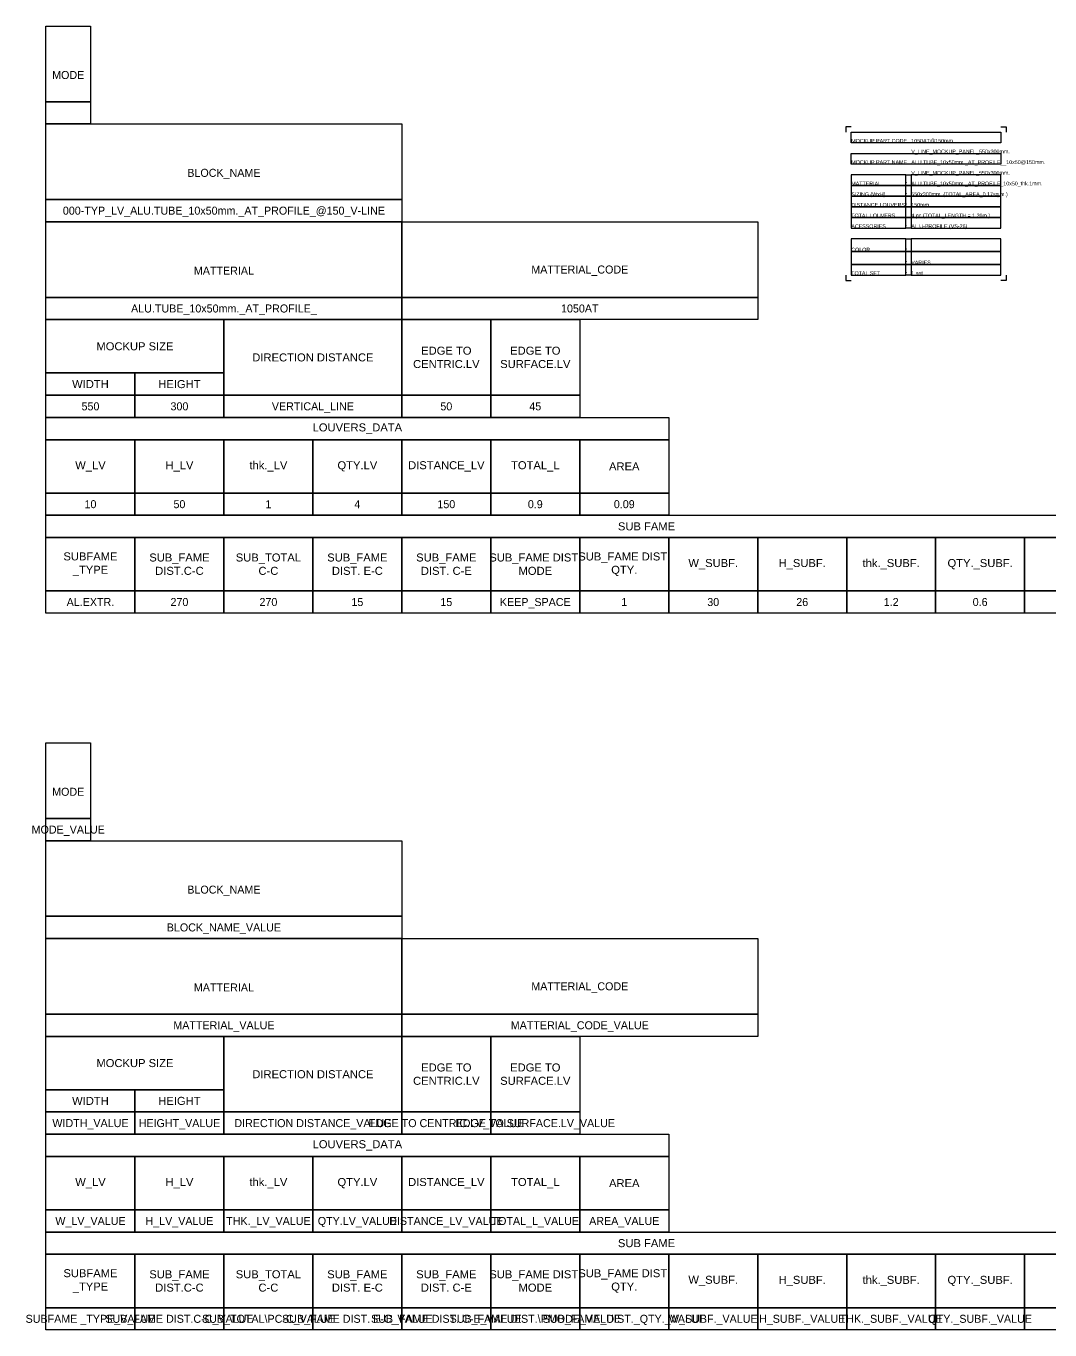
# Model space of a CAD drawing. Header units: millimetres. Extents: x -244126 to 368105, y -173968 to 259060.
# Drawn here: x 6819 to 7970, y 36527 to 37992 of the extents above; entities that cross this region are included whole.
import ezdxf
from ezdxf.enums import TextEntityAlignment as Align

# ---------------------------------------------------------------- set-up
doc = ezdxf.new("R2010")
doc.units = ezdxf.units.MM
doc.header["$MEASUREMENT"] = 0
doc.linetypes.add('BORDER2', pattern=[22.225, 6.35, -3.175, 6.35, -3.175, 0, -3.175])
for name, color, linetype in [('000 - T E X T', 4, 'Continuous'), ('002 - STRUCTURAL STEEL', 4, 'Continuous'), ('A04_TUBE SERIES', 7, 'Continuous')]:
    doc.layers.add(name, color=color, linetype=linetype)
doc.styles.get("Standard").update_dxf_attribs({"font": 'arial.ttf'})
doc.styles.add('TA', font='Cordia New.ttf', dxfattribs={"height": 4.5})

# ---------------------------------------------------------------- blocks, each defined once
blk = doc.blocks.new('*U560')
at = {"layer": '002 - STRUCTURAL STEEL', "color": 0, "linetype": 'ByBlock'}
blk.add_lwpolyline([(0, 5), (10, 5), (10, 0), (0, 0)], close=True, dxfattribs=at)
blk = doc.blocks.new('*U561')
at = {"layer": '002 - STRUCTURAL STEEL', "color": 0, "linetype": 'ByBlock'}
blk.add_lwpolyline([(0, 17), (10, 17), (10, 0), (0, 0)], close=True, dxfattribs=at)
blk = doc.blocks.new('*U567')
at = {"layer": '002 - STRUCTURAL STEEL', "color": 0, "linetype": 'ByBlock'}
blk.add_lwpolyline([(0, 17), (80, 17), (80, 0), (0, 0)], close=True, dxfattribs=at)
blk = doc.blocks.new('*U4911')
at = {"layer": '002 - STRUCTURAL STEEL', "color": 0, "linetype": 'ByBlock'}
blk.add_lwpolyline([(0, 5), (80, 5), (80, 0), (0, 0)], close=True, dxfattribs=at)
blk = doc.blocks.new('*U568')
at = {"layer": '002 - STRUCTURAL STEEL', "color": 0, "linetype": 'ByBlock'}
blk.add_lwpolyline([(0, 12), (40, 12), (40, 0), (0, 0)], close=True, dxfattribs=at)
blk = doc.blocks.new('*U4914')
at = {"layer": '002 - STRUCTURAL STEEL', "color": 0, "linetype": 'ByBlock'}
blk.add_lwpolyline([(0, 5), (20, 5), (20, 0), (0, 0)], close=True, dxfattribs=at)
blk = doc.blocks.new('*U3045')
at = {"layer": '002 - STRUCTURAL STEEL', "color": 0, "linetype": 'ByBlock'}
blk.add_lwpolyline([(0, 17), (40, 17), (40, 0), (0, 0)], close=True, dxfattribs=at)
blk = doc.blocks.new('*U3044')
at = {"layer": '002 - STRUCTURAL STEEL', "color": 0, "linetype": 'ByBlock'}
blk.add_lwpolyline([(0, 17), (20, 17), (20, 0), (0, 0)], close=True, dxfattribs=at)
blk = doc.blocks.new('*U562')
at = {"layer": '002 - STRUCTURAL STEEL', "color": 0, "linetype": 'ByBlock'}
blk.add_lwpolyline([(0, 12), (20, 12), (20, 0), (0, 0)], close=True, dxfattribs=at)
blk = doc.blocks.new('*U563')
at = {"layer": '002 - STRUCTURAL STEEL', "color": 0, "linetype": 'ByBlock'}
blk.add_lwpolyline([(0, 12), (20, 12), (20, 0), (0, 0)], close=True, dxfattribs=at)
blk = doc.blocks.new('*U564')
at = {"layer": '002 - STRUCTURAL STEEL', "color": 0, "linetype": 'ByBlock'}
blk.add_lwpolyline([(0, 12), (20, 12), (20, 0), (0, 0)], close=True, dxfattribs=at)
blk = doc.blocks.new('*U565')
at = {"layer": '002 - STRUCTURAL STEEL', "color": 0, "linetype": 'ByBlock'}
blk.add_lwpolyline([(0, 5), (270, 5), (270, 0), (0, 0)], close=True, dxfattribs=at)
blk = doc.blocks.new('*U566')
at = {"layer": '002 - STRUCTURAL STEEL', "color": 0, "linetype": 'ByBlock'}
blk.add_lwpolyline([(0, 12), (20, 12), (20, 0), (0, 0)], close=True, dxfattribs=at)
blk = doc.blocks.new('*U570')
at = {"layer": '002 - STRUCTURAL STEEL', "color": 0, "linetype": 'ByBlock'}
blk.add_lwpolyline([(0, 12), (20, 12), (20, 0), (0, 0)], close=True, dxfattribs=at)
blk = doc.blocks.new('*U571')
at = {"layer": '002 - STRUCTURAL STEEL', "color": 0, "linetype": 'ByBlock'}
blk.add_lwpolyline([(0, 12), (20, 12), (20, 0), (0, 0)], close=True, dxfattribs=at)
blk = doc.blocks.new('*U572')
at = {"layer": '002 - STRUCTURAL STEEL', "color": 0, "linetype": 'ByBlock'}
blk.add_lwpolyline([(0, 12), (20, 12), (20, 0), (0, 0)], close=True, dxfattribs=at)
blk = doc.blocks.new('*U573')
at = {"layer": '002 - STRUCTURAL STEEL', "color": 0, "linetype": 'ByBlock'}
blk.add_lwpolyline([(0, 12), (20, 12), (20, 0), (0, 0)], close=True, dxfattribs=at)
blk = doc.blocks.new('*U574')
at = {"layer": '002 - STRUCTURAL STEEL', "color": 0, "linetype": 'ByBlock'}
blk.add_lwpolyline([(0, 12), (20, 12), (20, 0), (0, 0)], close=True, dxfattribs=at)
blk = doc.blocks.new('*U575')
at = {"layer": '002 - STRUCTURAL STEEL', "color": 0, "linetype": 'ByBlock'}
blk.add_lwpolyline([(0, 12), (50, 12), (50, 0), (0, 0)], close=True, dxfattribs=at)
blk = doc.blocks.new('*U4913')
at = {"layer": '002 - STRUCTURAL STEEL', "color": 0, "linetype": 'ByBlock'}
blk.add_lwpolyline([(0, 5), (40, 5), (40, 0), (0, 0)], close=True, dxfattribs=at)
blk = doc.blocks.new('*U569')
at = {"layer": '002 - STRUCTURAL STEEL', "color": 0, "linetype": 'ByBlock'}
blk.add_lwpolyline([(0, 5), (50, 5), (50, 0), (0, 0)], close=True, dxfattribs=at)
blk = doc.blocks.new('*U556')
at = {"layer": '002 - STRUCTURAL STEEL', "color": 0, "linetype": 'ByBlock'}
blk.add_lwpolyline([(0, 12), (20, 12), (20, 0), (0, 0)], close=True, dxfattribs=at)
blk = doc.blocks.new('*U557')
at = {"layer": '002 - STRUCTURAL STEEL', "color": 0, "linetype": 'ByBlock'}
blk.add_lwpolyline([(0, 12), (20, 12), (20, 0), (0, 0)], close=True, dxfattribs=at)
blk = doc.blocks.new('*U558')
at = {"layer": '002 - STRUCTURAL STEEL', "color": 0, "linetype": 'ByBlock'}
blk.add_lwpolyline([(0, 12), (20, 12), (20, 0), (0, 0)], close=True, dxfattribs=at)
blk = doc.blocks.new('*U559')
at = {"layer": '002 - STRUCTURAL STEEL', "color": 0, "linetype": 'ByBlock'}
blk.add_lwpolyline([(0, 12), (20, 12), (20, 0), (0, 0)], close=True, dxfattribs=at)
blk = doc.blocks.new('*U550')
at = {"layer": '002 - STRUCTURAL STEEL', "color": 0, "linetype": 'ByBlock'}
blk.add_lwpolyline([(0, 12), (20, 12), (20, 0), (0, 0)], close=True, dxfattribs=at)
blk = doc.blocks.new('*U551')
at = {"layer": '002 - STRUCTURAL STEEL', "color": 0, "linetype": 'ByBlock'}
blk.add_lwpolyline([(0, 12), (20, 12), (20, 0), (0, 0)], close=True, dxfattribs=at)
blk = doc.blocks.new('*U552')
at = {"layer": '002 - STRUCTURAL STEEL', "color": 0, "linetype": 'ByBlock'}
blk.add_lwpolyline([(0, 12), (20, 12), (20, 0), (0, 0)], close=True, dxfattribs=at)
blk = doc.blocks.new('*U553')
at = {"layer": '002 - STRUCTURAL STEEL', "color": 0, "linetype": 'ByBlock'}
blk.add_lwpolyline([(0, 12), (20, 12), (20, 0), (0, 0)], close=True, dxfattribs=at)
blk = doc.blocks.new('*U554')
at = {"layer": '002 - STRUCTURAL STEEL', "color": 0, "linetype": 'ByBlock'}
blk.add_lwpolyline([(0, 12), (20, 12), (20, 0), (0, 0)], close=True, dxfattribs=at)
blk = doc.blocks.new('*U555')
at = {"layer": '002 - STRUCTURAL STEEL', "color": 0, "linetype": 'ByBlock'}
blk.add_lwpolyline([(0, 5), (140, 5), (140, 0), (0, 0)], close=True, dxfattribs=at)
blk = doc.blocks.new('LV_DATA_FROM_EXCEl')
at = {"color": 0}
for name, p in [('*U561', (0, 115)), ('*U560', (0, 110)), ('*U567', (0, 93)), ('*U4911', (0, 88)), ('*U567', (0, 71)), ('*U567', (80, 71)), ('*U4911', (0, 66)), ('*U4911', (80, 66)), ('*U568', (0, 54)), ('*U3045', (40, 49)), ('*U3044', (80, 49)), ('*U3044', (100, 49)), ('*U4914', (0, 49)), ('*U4914', (20, 49)), ('*U4914', (0, 44)), ('*U4914', (20, 44)), ('*U4913', (40, 44)), ('*U4914', (80, 44)), ('*U4914', (100, 44)), ('*U555', (0, 39)), ('*U556', (0, 27)), ('*U557', (20, 27)), ('*U558', (40, 27)), ('*U559', (60, 27)), ('*U550', (80, 27)), ('*U551', (100, 27)), ('*U552', (120, 27)), ('*U4914', (0, 22)), ('*U4914', (20, 22)), ('*U4914', (40, 22)), ('*U4914', (60, 22)), ('*U4914', (80, 22)), ('*U4914', (100, 22)), ('*U4914', (120, 22)), ('*U565', (0, 17)), ('*U554', (0, 5)), ('*U553', (20, 5)), ('*U562', (40, 5)), ('*U563', (60, 5)), ('*U564', (80, 5)), ('*U566', (100, 5)), ('*U570', (120, 5)), ('*U571', (140, 5)), ('*U572', (160, 5)), ('*U573', (180, 5)), ('*U574', (200, 5)), ('*U575', (220, 5)), ('*U4914', (0, 0)), ('*U4914', (20, 0)), ('*U4914', (40, 0)), ('*U4914', (60, 0)), ('*U4914', (80, 0)), ('*U4914', (100, 0)), ('*U4914', (120, 0)), ('*U4914', (140, 0)), ('*U4914', (160, 0)), ('*U4914', (180, 0)), ('*U4914', (200, 0)), ('*U569', (220, 0))]:
    blk.add_blockref(name, p, dxfattribs=at)
at = {"color": 0, "style": 'TA'}
for s, p in [('MODE', (5, 121)), ('BLOCK_NAME', (40, 99))]:
    blk.add_text(s, height=1.8, dxfattribs=at).set_placement(p, align=Align.MIDDLE_CENTER)
at = {"color": 0}
for s, p in [('MOCKUP SIZE', (20, 60)), ('DIRECTION DISTANCE', (60, 57.5)), ('WIDTH', (10, 51.5)), ('HEIGHT', (30, 51.5))]:
    blk.add_text(s, height=1.8, dxfattribs=at).set_placement(p, align=Align.MIDDLE_CENTER)
at = {"color": 0, "char_height": 1.8, "width": 13.8921, "attachment_point": 5, "style": 'TA'}
for s, insert in [('MATTERIAL', (40, 77)), ('MATTERIAL_CODE', (120, 77))]:
    blk.add_mtext(s, dxfattribs=dict(at, insert=insert))
at = {"color": 0, "char_height": 1.8, "attachment_point": 5}
for s, insert, width in [('EDGE TO CENTRIC.LV', (90, 57.5), 20), ('EDGE TO SURFACE.LV', (110, 57.5), 20), ('LOUVERS_DATA', (70, 41.5), 140), ('W_LV', (10, 33), 20), ('H_LV', (30, 33), 20), ('thk._LV', (50, 33), 20), ('QTY.LV', (70, 33), 20), ('DISTANCE_LV', (90, 33), 20), ('TOTAL_L', (110, 33), 20), ('AREA', (130, 33), 20), ('SUB FAME', (135, 19.5), 200), ('SUBFAME^J_TYPE', (10, 11), 20), ('SUB_FAME DIST.C-C', (30, 11), 20), ('SUB_TOTAL\\PC-C', (50, 11), 20), ('SUB_FAME DIST. E-C', (70, 11), 20), ('SUB_FAME DIST. C-E', (90, 11), 20), ('SUB_FAME DIST.\\PMODE', (110, 11), 20), ('SUB_FAME DIST.\\PQTY.', (130, 11), 20), ('W_SUBF.', (150, 11.01), 20), ('H_SUBF.', (170, 11), 20), ('thk._SUBF.', (190, 11), 20), ('QTY._SUBF.', (210, 11), 20), ('SUB_TOTAL\\PE-C-C-E', (245.18, 11), 49.6483)]:
    blk.add_mtext(s, dxfattribs=dict(at, insert=insert, width=width))
at = {"style": 'TA'}
for tag, p in [('MODE_VALUE', (5, 112.5)), ('BLOCK_NAME_VALUE', (40, 90.5)), ('MATTERIAL_VALUE', (40, 68.5)), ('MATTERIAL_CODE_VALUE', (120, 68.5)), ('DIRECTION DISTANCE_VALUE', (60, 46.5)), ('EDGE TO CENTRIC.LV_VALUE', (90, 46.5)), ('EDGE TO SURFACE.LV_VALUE', (110, 46.5)), ('DISTANCE_LV_VALUE', (90, 24.5)), ('TOTAL_L_VALUE', (110, 24.5)), ('AREA_VALUE', (130, 24.5)), ('SUBFAME^J_TYPE_VALUE', (10, 2.5)), ('SUB_FAME_DIST._QTY._VALUE', (130, 2.5)), ('W_SUBF._VALUE', (150, 2.5)), ('H_SUBF._VALUE', (170, 2.5)), ('THK._SUBF._VALUE', (190, 2.5)), ('QTY._SUBF._VALUE', (210, 2.5)), ('SUB_TOTAL\\PE-C-C-E_VALUE', (245, 2.5))]:
    blk.add_attdef(tag, text='', height=1.8, dxfattribs=at).set_placement(p, align=Align.MIDDLE_CENTER)
at = {"color": 3, "style": 'TA'}
for tag, p in [('WIDTH_VALUE', (10, 46.5)), ('HEIGHT_VALUE', (30, 46.5)), ('W_LV_VALUE', (10, 24.5)), ('H_LV_VALUE', (30, 24.5)), ('THK._LV_VALUE', (50, 24.5)), ('QTY.LV_VALUE', (70, 24.5)), ('SUB_FAME DIST.C-C_VALUE', (30, 2.5))]:
    blk.add_attdef(tag, text='', height=1.8, dxfattribs=at).set_placement(p, align=Align.MIDDLE_CENTER)
at = {"style": 'TA', "flags": 8}
for tag, p in [('SUB_TOTAL\\PC-C_VALUE', (50, 2.5)), ('SUB_FAME DIST. E-C_VALUE', (70, 2.5)), ('SUB_FAME DIST. C-E_VALUE', (90, 2.5)), ('SUB_FAME DIST.\\PMODE_VALUE', (110, 2.5))]:
    blk.add_attdef(tag, text='', height=1.8, dxfattribs=at).set_placement(p, align=Align.MIDDLE_CENTER)
blk = doc.blocks.new('*U1564')
at = {"layer": 'Defpoints', "color": 250}
for points in [[(0, 2.5), (-2.5, 2.5), (-2.5, 0)], [(70.1, 2.5), (72.6, 2.5), (72.6, 0)], [(-2.5, -67), (-2.5, -69.5), (0, -69.5)], [(72.6, -67), (72.6, -69.5), (70.1, -69.5)]]:
    blk.add_lwpolyline(points, dxfattribs=at)
for points in [[(0, 0), (70.1, 0), (70.1, -5), (0, -5)], [(0, -10), (70.1, -10), (70.1, -15), (0, -15)], [(0, -25), (25.6, -25), (25.6, -20), (0, -20)], [(25.6, -20), (28.1, -20), (28.1, -25), (25.6, -25)], [(28.1, -25), (70.1, -25), (70.1, -20), (28.1, -20)], [(0, -30), (25.6, -30), (25.6, -25), (0, -25)], [(0, -35), (25.6, -35), (25.6, -30), (0, -30)], [(25.6, -25), (28.1, -25), (28.1, -30), (25.6, -30)], [(25.6, -30), (28.1, -30), (28.1, -35), (25.6, -35)], [(28.1, -30), (70.1, -30), (70.1, -25), (28.1, -25)], [(28.1, -35), (70.1, -35), (70.1, -30), (28.1, -30)], [(0, -40), (25.6, -40), (25.6, -35), (0, -35)], [(25.6, -35), (28.1, -35), (28.1, -40), (25.6, -40)], [(28.1, -40), (70.1, -40), (70.1, -35), (28.1, -35)], [(0, -45), (25.6, -45), (25.6, -40), (0, -40)], [(25.6, -40), (28.1, -40), (28.1, -45), (25.6, -45)], [(28.1, -45), (70.1, -45), (70.1, -40), (28.1, -40)], [(0, -56), (25.6, -56), (25.6, -50), (0, -50)], [(25.6, -50), (28.1, -50), (28.1, -56), (25.6, -56)], [(28.1, -56), (70.1, -56), (70.1, -50), (28.1, -50)], [(0, -62), (25.6, -62), (25.6, -56), (0, -56)], [(25.6, -56), (28.1, -56), (28.1, -62), (25.6, -62)], [(28.1, -62), (70.1, -62), (70.1, -56), (28.1, -56)], [(0, -67), (25.6, -67), (25.6, -62), (0, -62)], [(25.6, -62), (28.1, -62), (28.1, -67), (25.6, -67)], [(28.1, -67), (70.1, -67), (70.1, -62), (28.1, -62)]]:
    blk.add_lwpolyline(points, close=True, dxfattribs=at)
at = {"layer": '000 - T E X T', "linetype": 'BORDER2', "style": 'TA'}
for s, p in [('MOCKUP PART CODE', (0, -5)), ('MOCKUP PART NAME', (0, -15)), ('MATTERIAL', (0, -25)), (':', (25.6, -25)), ('SIZING (WxH)', (0, -30)), (':', (25.6, -30)), ('DISTANCE LOUVERS', (0, -35)), (':', (25.6, -35)), ('TOTAL LOUVERS', (0, -40)), ('ACESSORIES', (0, -45)), (':', (25.6, -45)), (':', (25.6, -56)), (':', (25.6, -62)), ('TOTAL SET', (0, -67)), (':', (25.6, -67))]:
    blk.add_text(s, height=1.8, dxfattribs=at).set_placement(p)
blk.add_text('COLOR', height=1.8, dxfattribs=at).set_placement((0, -55.1), align=Align.MIDDLE_LEFT)
at = {"layer": '000 - T E X T', "style": 'TA', "flags": 1}
blk.add_attdef('BLK_NAME', (0, 0), '', height=1.8, dxfattribs=at)
at = {"layer": '000 - T E X T', "style": 'TA'}
for tag, p in [('CODE_VALUE_1', (28.1, -5)), ('CODE_VALUE_2', (28.1, -10)), ('PART_NAME_VALUE_1', (28.1, -15)), ('PART_NAME_VALUE_2', (28.1, -20)), ('MATTERIAL_VALUE', (28.1, -25)), ('SIZING_VALUE', (28.1, -30)), ('DISTANCE_LOUVERS_VALUE', (28.1, -35)), ('TOTAL_LOUVERS_VALUE1', (28.1, -40)), ('ACESSORIES_VALUE1', (28.1, -45)), ('COATING_VALUE_1', (28.1, -56)), ('COATING_VALUE_2', (28.1, -62)), ('TOTAL_SET_VALUE', (28.1, -67))]:
    blk.add_attdef(tag, p, '', height=1.8, dxfattribs=at)

msp = doc.modelspace()

# ---------------------------------------------------------------- block references
at = {"color": 0, "xscale": 5, "yscale": 5, "zscale": 5}
for name, p in [('*U561', (6841.68099, 37101.59611)), ('*U560', (6841.68099, 37076.59611)), ('*U567', (6841.68099, 36991.59611)), ('*U4911', (6841.68099, 36966.59611)), ('*U567', (6841.68099, 36881.59611)), ('*U567', (7241.68099, 36881.59611)), ('*U4911', (6841.68099, 36856.59611)), ('*U4911', (7241.68099, 36856.59611)), ('*U568', (6841.68099, 36796.59611)), ('*U3045', (7041.68099, 36771.59611)), ('*U3044', (7241.68099, 36771.59611)), ('*U3044', (7341.68099, 36771.59611)), ('*U4914', (6841.68099, 36771.59611)), ('*U4914', (6941.68099, 36771.59611)), ('*U4914', (6841.68099, 36746.59611)), ('*U4914', (6941.68099, 36746.59611)), ('*U4913', (7041.68099, 36746.59611)), ('*U4914', (7241.68099, 36746.59611)), ('*U4914', (7341.68099, 36746.59611)), ('*U555', (6841.68099, 36721.59611)), ('*U556', (6841.68099, 36661.59611)), ('*U557', (6941.68099, 36661.59611)), ('*U558', (7041.68099, 36661.59611)), ('*U559', (7141.68099, 36661.59611)), ('*U550', (7241.68099, 36661.59611)), ('*U551', (7341.68099, 36661.59611)), ('*U552', (7441.68099, 36661.59611)), ('*U4914', (6841.68099, 36636.59611)), ('*U4914', (6941.68099, 36636.59611)), ('*U4914', (7041.68099, 36636.59611)), ('*U4914', (7141.68099, 36636.59611)), ('*U4914', (7241.68099, 36636.59611)), ('*U4914', (7341.68099, 36636.59611)), ('*U4914', (7441.68099, 36636.59611)), ('*U565', (6841.68099, 36611.59611)), ('*U554', (6841.68099, 36551.59611)), ('*U553', (6941.68099, 36551.59611)), ('*U562', (7041.68099, 36551.59611)), ('*U563', (7141.68099, 36551.59611)), ('*U564', (7241.68099, 36551.59611)), ('*U566', (7341.68099, 36551.59611)), ('*U570', (7441.68099, 36551.59611)), ('*U571', (7541.68099, 36551.59611)), ('*U572', (7641.68099, 36551.59611)), ('*U573', (7741.68099, 36551.59611)), ('*U574', (7841.68099, 36551.59611)), ('*U575', (7941.68099, 36551.59611)), ('*U4914', (6841.68099, 36526.59611)), ('*U4914', (6941.68099, 36526.59611)), ('*U4914', (7041.68099, 36526.59611)), ('*U4914', (7141.68099, 36526.59611)), ('*U4914', (7241.68099, 36526.59611)), ('*U4914', (7341.68099, 36526.59611)), ('*U4914', (7441.68099, 36526.59611)), ('*U4914', (7541.68099, 36526.59611)), ('*U4914', (7641.68099, 36526.59611)), ('*U4914', (7741.68099, 36526.59611)), ('*U4914', (7841.68099, 36526.59611)), ('*U569', (7941.68099, 36526.59611))]:
    msp.add_blockref(name, p, dxfattribs=at)
at = {"layer": 'A04_TUBE SERIES', "color": 3}
ref = msp.add_blockref('LV_DATA_FROM_EXCEl', (6841.68099, 37332.43148), dxfattribs=dict(at, xscale=5, yscale=5, zscale=5))
ref.add_attrib('BLOCK_NAME_VALUE', '000-TYP_LV_ALU.TUBE_10x50mm._AT_PROFILE_@150_V-LINE', dxfattribs={"layer": '0', "height": 9, "style": 'TA'}).set_placement((7041.68099, 37784.93148), align=Align.MIDDLE_CENTER)
ref.add_attrib('MATTERIAL_VALUE', 'ALU.TUBE_10x50mm._AT_PROFILE_', dxfattribs={"layer": '0', "height": 9, "style": 'TA'}).set_placement((7041.68099, 37674.93148), align=Align.MIDDLE_CENTER)
ref.add_attrib('MATTERIAL_CODE_VALUE', '1050AT', dxfattribs={"layer": '0', "height": 9, "style": 'TA'}).set_placement((7441.68099, 37674.93148), align=Align.MIDDLE_CENTER)
ref.add_attrib('WIDTH_VALUE', '550', dxfattribs={"layer": '0', "color": 3, "height": 9, "style": 'TA'}).set_placement((6891.68099, 37564.93148), align=Align.MIDDLE_CENTER)
ref.add_attrib('HEIGHT_VALUE', '300', dxfattribs={"layer": '0', "color": 3, "height": 9, "style": 'TA'}).set_placement((6991.68099, 37564.93148), align=Align.MIDDLE_CENTER)
ref.add_attrib('DIRECTION DISTANCE_VALUE', 'VERTICAL_LINE', dxfattribs={"layer": '0', "height": 9, "style": 'TA'}).set_placement((7141.68099, 37564.93148), align=Align.MIDDLE_CENTER)
ref.add_attrib('EDGE TO CENTRIC.LV_VALUE', '50', dxfattribs={"layer": '0', "height": 9, "style": 'TA'}).set_placement((7291.68099, 37564.93148), align=Align.MIDDLE_CENTER)
ref.add_attrib('EDGE TO SURFACE.LV_VALUE', '45', dxfattribs={"layer": '0', "height": 9, "style": 'TA'}).set_placement((7391.68099, 37564.93148), align=Align.MIDDLE_CENTER)
ref.add_attrib('W_LV_VALUE', '10', dxfattribs={"layer": '0', "color": 3, "height": 9, "style": 'TA'}).set_placement((6891.68099, 37454.93148), align=Align.MIDDLE_CENTER)
ref.add_attrib('H_LV_VALUE', '50', dxfattribs={"layer": '0', "color": 3, "height": 9, "style": 'TA'}).set_placement((6991.68099, 37454.93148), align=Align.MIDDLE_CENTER)
ref.add_attrib('THK._LV_VALUE', '1', dxfattribs={"layer": '0', "color": 3, "height": 9, "style": 'TA'}).set_placement((7091.68099, 37454.93148), align=Align.MIDDLE_CENTER)
ref.add_attrib('QTY.LV_VALUE', '4', dxfattribs={"layer": '0', "color": 3, "height": 9, "style": 'TA'}).set_placement((7191.68099, 37454.93148), align=Align.MIDDLE_CENTER)
ref.add_attrib('DISTANCE_LV_VALUE', '150', dxfattribs={"layer": '0', "height": 9, "style": 'TA'}).set_placement((7291.68099, 37454.93148), align=Align.MIDDLE_CENTER)
ref.add_attrib('TOTAL_L_VALUE', '0.9', dxfattribs={"layer": '0', "height": 9, "style": 'TA'}).set_placement((7391.68099, 37454.93148), align=Align.MIDDLE_CENTER)
ref.add_attrib('AREA_VALUE', '0.09', dxfattribs={"layer": '0', "height": 9, "style": 'TA'}).set_placement((7491.68099, 37454.93148), align=Align.MIDDLE_CENTER)
ref.add_attrib('SUBFAME^J_TYPE_VALUE', 'AL.EXTR.', dxfattribs={"layer": '0', "height": 9, "style": 'TA'}).set_placement((6891.68099, 37344.93148), align=Align.MIDDLE_CENTER)
ref.add_attrib('SUB_FAME DIST.C-C_VALUE', '270', dxfattribs={"layer": '0', "color": 3, "height": 9, "style": 'TA'}).set_placement((6991.68099, 37344.93148), align=Align.MIDDLE_CENTER)
ref.add_attrib('SUB_TOTAL\\PC-C_VALUE', '270', dxfattribs={"layer": '0', "height": 9, "style": 'TA'}).set_placement((7091.68099, 37344.93148), align=Align.MIDDLE_CENTER)
ref.add_attrib('SUB_FAME DIST. E-C_VALUE', '15', dxfattribs={"layer": '0', "height": 9, "style": 'TA'}).set_placement((7191.68099, 37344.93148), align=Align.MIDDLE_CENTER)
ref.add_attrib('SUB_FAME DIST. C-E_VALUE', '15', dxfattribs={"layer": '0', "height": 9, "style": 'TA'}).set_placement((7291.68099, 37344.93148), align=Align.MIDDLE_CENTER)
ref.add_attrib('SUB_FAME DIST.\\PMODE_VALUE', 'KEEP_SPACE', dxfattribs={"layer": '0', "height": 9, "style": 'TA'}).set_placement((7391.68099, 37344.93148), align=Align.MIDDLE_CENTER)
ref.add_attrib('SUB_FAME_DIST._QTY._VALUE', '1', dxfattribs={"layer": '0', "height": 9, "style": 'TA'}).set_placement((7491.68099, 37344.93148), align=Align.MIDDLE_CENTER)
ref.add_attrib('W_SUBF._VALUE', '30', dxfattribs={"layer": '0', "height": 9, "style": 'TA'}).set_placement((7591.68099, 37344.93148), align=Align.MIDDLE_CENTER)
ref.add_attrib('H_SUBF._VALUE', '26', dxfattribs={"layer": '0', "height": 9, "style": 'TA'}).set_placement((7691.68099, 37344.93148), align=Align.MIDDLE_CENTER)
ref.add_attrib('THK._SUBF._VALUE', '1.2', dxfattribs={"layer": '0', "height": 9, "style": 'TA'}).set_placement((7791.68099, 37344.93148), align=Align.MIDDLE_CENTER)
ref.add_attrib('QTY._SUBF._VALUE', '0.6', dxfattribs={"layer": '0', "height": 9, "style": 'TA'}).set_placement((7891.68099, 37344.93148), align=Align.MIDDLE_CENTER)
ref.add_attrib('SUB_TOTAL\\PE-C-C-E_VALUE', '296', dxfattribs={"layer": '0', "height": 9, "style": 'TA'}).set_placement((8066.68099, 37344.93148), align=Align.MIDDLE_CENTER)
at = {"layer": 'A04_TUBE SERIES', "color": 3, "xscale": 2.4, "yscale": 2.4, "zscale": 2.4}
msp.add_blockref('*U1564', (7746.8389, 37873.28063), dxfattribs=at).add_auto_attribs({'CODE_VALUE_1': '1050AT@150mm.', 'CODE_VALUE_2': 'V_LINE_MOCKUP_PANEL_550x300mm.', 'PART_NAME_VALUE_1': 'ALU.TUBE_10x50mm._AT_PROFILE__10x50@150mm.', 'PART_NAME_VALUE_2': 'V_LINE_MOCKUP_PANEL_550x300mm.', 'MATTERIAL_VALUE': 'ALU.TUBE_10x50mm._AT_PROFILE_10x50_thk.1mm.', 'SIZING_VALUE': '550x300mm. (TOTAL_AREA_0.17sq.m.)', 'DISTANCE_LOUVERS_VALUE': '150mm.', 'TOTAL_LOUVERS_VALUE1': '4 pc.(TOTAL_LENGTH = 1.20m.)', 'ACESSORIES_VALUE1': 'AL.U-PROFILE (VS-26)', 'COATING_VALUE_2': 'VARIES', 'TOTAL_SET_VALUE': '1 set'})

# ---------------------------------------------------------------- texts
at = {"color": 0, "style": 'TA'}
for s, p in [('MODE', (6866.68099, 37131.59611)), ('BLOCK_NAME', (7041.68099, 37021.59611))]:
    msp.add_text(s, height=9, dxfattribs=at).set_placement(p, align=Align.MIDDLE_CENTER)
at = {"color": 0}
for s, p in [('MOCKUP SIZE', (6941.68099, 36826.59611)), ('DIRECTION DISTANCE', (7141.68099, 36814.09611)), ('WIDTH', (6891.68099, 36784.09611)), ('HEIGHT', (6991.68099, 36784.09611))]:
    msp.add_text(s, height=9, dxfattribs=at).set_placement(p, align=Align.MIDDLE_CENTER)
at = {"color": 0, "char_height": 9, "width": 69.4606976, "attachment_point": 5, "style": 'TA'}
for s, insert in [('MATTERIAL', (7041.68099, 36911.59611)), ('MATTERIAL_CODE', (7441.68099, 36911.59611))]:
    msp.add_mtext(s, dxfattribs=dict(at, insert=insert))
at = {"color": 0, "char_height": 9, "attachment_point": 5}
for s, insert, width in [('EDGE TO CENTRIC.LV', (7291.68099, 36814.09611), 100), ('EDGE TO SURFACE.LV', (7391.68099, 36814.09611), 100), ('LOUVERS_DATA', (7191.68099, 36734.09611), 700), ('W_LV', (6891.68099, 36691.59611), 100), ('H_LV', (6991.68099, 36691.59611), 100), ('thk._LV', (7091.68099, 36691.59611), 100), ('QTY.LV', (7191.68099, 36691.59611), 100), ('DISTANCE_LV', (7291.68099, 36691.59611), 100), ('TOTAL_L', (7391.68099, 36691.59611), 100), ('AREA', (7491.68099, 36691.59611), 100), ('SUB FAME', (7516.68099, 36624.09611), 1000), ('SUBFAME^J_TYPE', (6891.68099, 36581.59611), 100), ('SUB_FAME DIST.C-C', (6991.68099, 36581.59611), 100), ('SUB_TOTAL\\PC-C', (7091.68099, 36581.59611), 100), ('SUB_FAME DIST. E-C', (7191.68099, 36581.59611), 100), ('SUB_FAME DIST. C-E', (7291.68099, 36581.59611), 100), ('SUB_FAME DIST.\\PMODE', (7391.68099, 36581.59611), 100), ('SUB_FAME DIST.\\PQTY.', (7491.68099, 36581.59611), 100), ('W_SUBF.', (7591.68099, 36581.66619), 100), ('H_SUBF.', (7691.68099, 36581.59611), 100), ('thk._SUBF.', (7791.68099, 36581.59611), 100), ('QTY._SUBF.', (7891.68099, 36581.59611), 100)]:
    msp.add_mtext(s, dxfattribs=dict(at, insert=insert, width=width))
at = {"style": 'TA'}
for tag, p in [('MODE_VALUE', (6866.68099, 37089.09611)), ('BLOCK_NAME_VALUE', (7041.68099, 36979.09611)), ('MATTERIAL_VALUE', (7041.68099, 36869.09611)), ('MATTERIAL_CODE_VALUE', (7441.68099, 36869.09611)), ('WIDTH_VALUE', (6891.68099, 36759.09611)), ('HEIGHT_VALUE', (6991.68099, 36759.09611)), ('DIRECTION DISTANCE_VALUE', (7141.68099, 36759.09611)), ('EDGE TO CENTRIC.LV_VALUE', (7291.68099, 36759.09611)), ('EDGE TO SURFACE.LV_VALUE', (7391.68099, 36759.09611)), ('W_LV_VALUE', (6891.68099, 36649.09611)), ('H_LV_VALUE', (6991.68099, 36649.09611)), ('THK._LV_VALUE', (7091.68099, 36649.09611)), ('QTY.LV_VALUE', (7191.68099, 36649.09611)), ('DISTANCE_LV_VALUE', (7291.68099, 36649.09611)), ('TOTAL_L_VALUE', (7391.68099, 36649.09611)), ('AREA_VALUE', (7491.68099, 36649.09611)), ('SUBFAME^J_TYPE_VALUE', (6891.68099, 36539.09611)), ('SUB_FAME DIST.C-C_VALUE', (6991.68099, 36539.09611)), ('SUB_TOTAL\\PC-C_VALUE', (7091.68099, 36539.09611)), ('SUB_FAME DIST. E-C_VALUE', (7191.68099, 36539.09611)), ('SUB_FAME DIST. C-E_VALUE', (7291.68099, 36539.09611)), ('SUB_FAME DIST.\\PMODE_VALUE', (7391.68099, 36539.09611)), ('SUB_FAME_DIST._QTY._VALUE', (7491.68099, 36539.09611)), ('W_SUBF._VALUE', (7591.68099, 36539.09611)), ('H_SUBF._VALUE', (7691.68099, 36539.09611)), ('THK._SUBF._VALUE', (7791.68099, 36539.09611)), ('QTY._SUBF._VALUE', (7891.68099, 36539.09611))]:
    msp.add_attdef(tag, text='----', height=9, dxfattribs=at).set_placement(p, align=Align.MIDDLE_CENTER)

doc.saveas('drawing.dxf')
